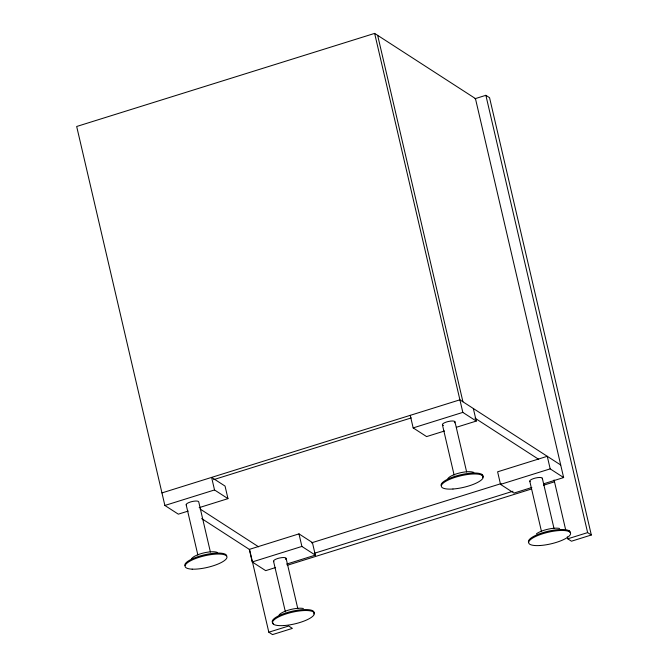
<?xml version="1.0" encoding="UTF-8"?>
<svg xmlns="http://www.w3.org/2000/svg" width="668" height="668" viewBox="0 0 668 668"><rect width="100%" height="100%" fill="white"/><g stroke="black" fill="none" stroke-linecap="round" stroke-linejoin="round"><path stroke-width="1" d="M543.769 483.766L563.633 477.562L475.441 98.572L374.631 33.4L76.678 126.486L164.871 505.467L178.314 514.16L188.242 511.062M474.94 98.73L485.87 95.315L489.56 97.703L591.322 535.001L571.457 541.205L567.767 538.817L567.291 536.788M161.948 492.909L459.901 399.823L560.702 464.995M213.635 479.657L411.279 417.909M164.871 505.467L214.528 489.961L227.972 498.645L199.164 507.647M410.244 415.337L413.166 427.904L462.824 412.39L476.267 421.074L456.403 427.278M444.479 431.002L426.601 436.588L413.166 427.904M286.53 564.134L315.338 555.133L312.415 542.566L298.972 533.874L249.314 549.388L252.237 561.955L265.68 570.647L275.608 567.541M311.422 542.875L501.117 483.615M252.237 561.955L301.894 546.441L315.338 555.133M550.19 468.869L547.267 456.302L497.61 471.817L500.532 484.384L550.19 468.869L563.633 477.562M314.369 553.279L513.007 491.222M531.845 487.49L513.968 493.076L500.532 484.384M287.282 565.287L531.603 488.959M543.518 485.235L554.44 481.82M268.82 632.212L288.685 626.008L292.375 628.396L272.511 634.6L268.82 632.212L249.69 550.031M567.767 538.817L587.623 532.613L591.322 535.001M474.94 418.118L538.675 459.325M200.099 508.999L258.599 546.825M201.636 518.568L249.657 549.614M473.604 472.318L473.796 472.552A13.744 3.816 -13.1 0 0 460.219 472.81A13.744 3.816 -13.1 0 0 447.927 478.572M485.87 95.315L587.623 532.613M569.261 530.86L569.487 531.828M554.073 479.966L565.637 529.682M542.316 478.23L554.014 528.497M529.791 481.236L541.481 531.494M473.336 408.507L476.267 421.074M481.895 474.38L482.121 475.349M377.654 35.354L462.924 401.777M374.631 33.4L462.824 412.39M454.95 421.742L466.648 472.009M454.115 475.015L442.416 424.748A6.446 1.787 -13.1 0 1 446.525 421.992L448.128 421.541A6.446 1.787 -13.1 0 1 454.39 422.802M298.972 533.874L301.894 546.441M286.079 558.281L297.778 608.548M273.546 561.287L285.378 611.796M273.521 624.296L273.296 623.327A21.485 5.962 -13.1 0 1 291.807 611.32A21.485 5.962 -13.1 0 1 313.718 613.917M227.972 498.645L225.049 486.079L211.606 477.395L214.528 489.961M210.412 552.06L198.713 501.802A6.446 1.787 -13.1 0 0 191.891 501.593L190.288 502.044A6.446 1.787 -13.1 0 0 186.539 505.192M186.18 504.799L197.878 555.066M443.535 425.399A6.446 1.787 -13.1 0 1 442.775 425.14M441.105 485.452A21.485 5.962 -13.1 0 1 463.425 474.196A21.485 5.962 -13.1 0 1 482.588 477.378M530.141 481.628A6.446 1.787 -13.1 0 1 533.891 478.472L535.494 478.029A6.446 1.787 -13.1 0 1 542.249 478.722M528.471 541.94A21.485 5.962 -13.1 0 1 548.044 531.26A21.485 5.962 -13.1 0 1 570.322 532.196M536.421 533.857A13.744 3.816 -13.1 0 1 559.617 528.455M184.861 565.504A21.485 5.962 -13.1 0 1 204.441 554.832A21.485 5.962 -13.1 0 1 226.719 555.768M191.691 558.632A13.744 3.816 -13.1 0 1 203.982 552.87A13.744 3.816 -13.1 0 1 217.559 552.611M285.52 559.341A6.446 1.787 -13.1 0 0 279.257 558.081L277.654 558.523A6.446 1.787 -13.1 0 0 273.905 561.679M279.057 615.111A13.744 3.816 -13.1 0 1 289.611 609.792A13.744 3.816 -13.1 0 1 303.372 608.506M452.962 489.009A21.485 5.962 -13.1 0 0 483.181 476.685A21.485 5.962 -13.1 0 0 450.624 478.964A21.485 5.962 -13.1 0 0 452.962 489.009M540.328 545.497A21.485 5.962 -13.1 0 0 570.547 533.164A21.485 5.962 -13.1 0 0 537.99 535.444A21.485 5.962 -13.1 0 0 540.328 545.497M192.175 569.153A21.485 5.962 -13.1 0 0 226.577 558.406A21.485 5.962 -13.1 0 0 199.298 557.262A21.485 5.962 -13.1 0 0 192.175 569.153M284.092 625.549A21.485 5.962 -13.1 0 0 314.311 613.224A21.485 5.962 -13.1 0 0 281.746 615.504A21.485 5.962 -13.1 0 0 284.092 625.549"/></g></svg>
